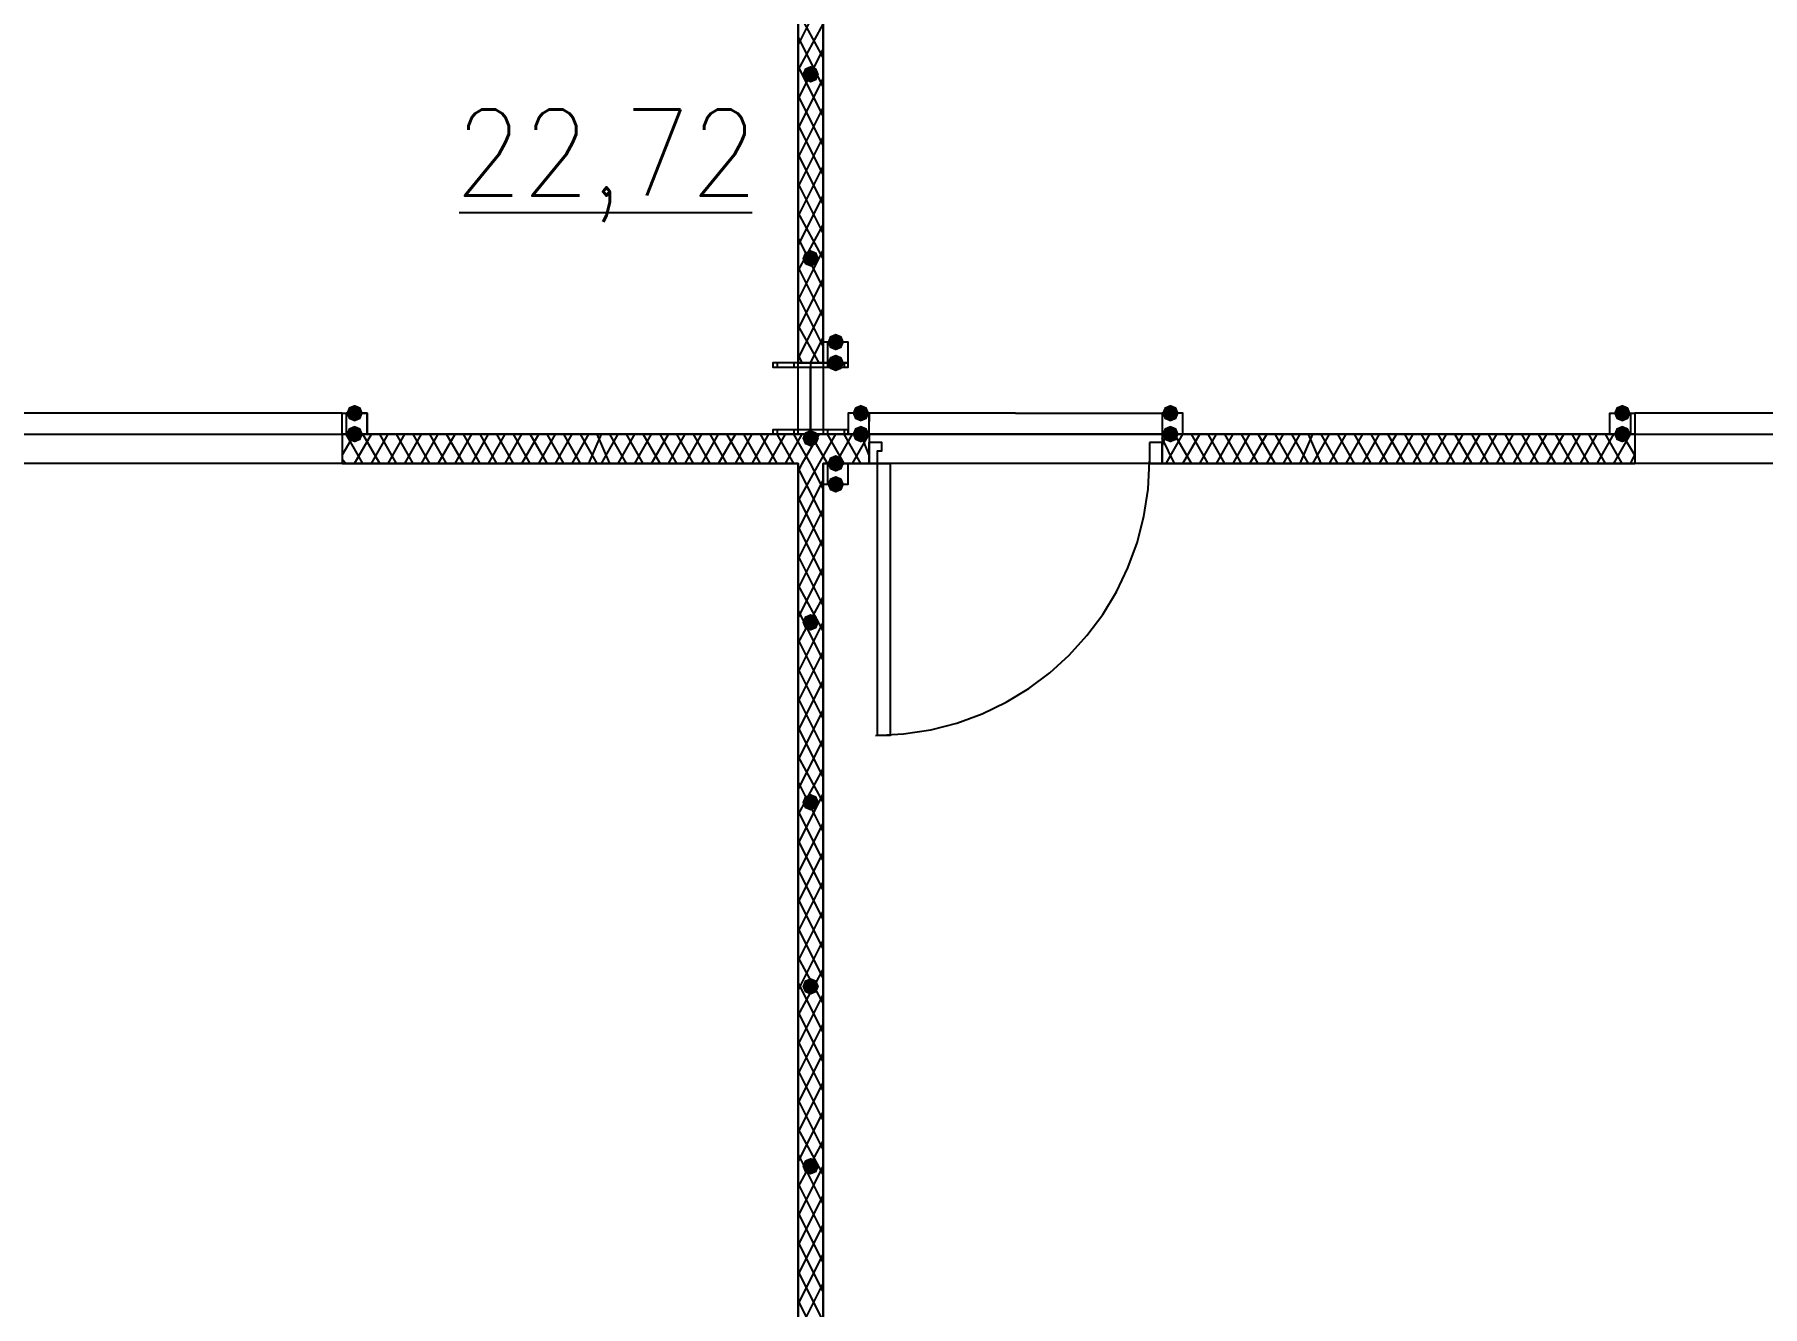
# Model space of a CAD drawing. Header units: millimetres. Extents: x 0 to 420, y 0 to 297.
# Drawn here: x 334.67 to 352.15, y 131.51 to 144.38 of the extents above; entities that cross this region are included whole.
import ezdxf

# ---------------------------------------------------------------- set-up
doc = ezdxf.new("R2010")
doc.units = ezdxf.units.MM
doc.layers.get('0').update_dxf_attribs({"linetype": 'CONTINUOUS'})
doc.styles.get("Standard").update_dxf_attribs({"font": 'STANDARD'})

msp = doc.modelspace()

# ---------------------------------------------------------------- hatches: boundary and pattern name
at = {"true_color": 0x000007}
for points in [[(342.603667, 143.975667), (342.578796, 143.915871), (342.519, 143.891), (342.459204, 143.915871), (342.434333, 143.975667), (342.459204, 144.035462), (342.519, 144.060333), (342.578796, 144.035463)], [(342.603667, 142.113), (342.578796, 142.053204), (342.519, 142.028333), (342.459204, 142.053204), (342.434333, 142.113), (342.459204, 142.172796), (342.519, 142.197667), (342.578796, 142.172796)], [(342.857667, 141.266333), (342.832796, 141.206537), (342.773, 141.181667), (342.713204, 141.206537), (342.688333, 141.266333), (342.713204, 141.326129), (342.773, 141.351), (342.832796, 141.326129)], [(342.857667, 141.054667), (342.832796, 140.994871), (342.773, 140.97), (342.713204, 140.994871), (342.688333, 141.054667), (342.713204, 141.114462), (342.773, 141.139333), (342.832796, 141.114463)], [(337.989333, 140.546667), (337.964462, 140.486871), (337.904667, 140.462), (337.844871, 140.486871), (337.82, 140.546667), (337.844871, 140.606462), (337.904667, 140.631333), (337.964462, 140.606463)], [(343.111667, 140.546667), (343.086796, 140.486871), (343.027, 140.462), (342.967204, 140.486871), (342.942333, 140.546667), (342.967204, 140.606462), (343.027, 140.631333), (343.086796, 140.606463)], [(346.244333, 140.546667), (346.219462, 140.486871), (346.159667, 140.462), (346.099871, 140.486871), (346.075, 140.546667), (346.099871, 140.606462), (346.159667, 140.631333), (346.219462, 140.606463)], [(350.816333, 140.546667), (350.791462, 140.486871), (350.731667, 140.462), (350.671871, 140.486871), (350.647, 140.546667), (350.671871, 140.606462), (350.731667, 140.631333), (350.791462, 140.606463)], [(337.989333, 140.335), (337.964462, 140.275204), (337.904667, 140.250333), (337.844871, 140.275204), (337.82, 140.335), (337.844871, 140.394796), (337.904667, 140.419667), (337.964462, 140.394796)], [(343.111667, 140.335), (343.086796, 140.275204), (343.027, 140.250333), (342.967204, 140.275204), (342.942333, 140.335), (342.967204, 140.394796), (343.027, 140.419667), (343.086796, 140.394796)], [(346.244333, 140.335), (346.219462, 140.275204), (346.159667, 140.250333), (346.099871, 140.275204), (346.075, 140.335), (346.099871, 140.394796), (346.159667, 140.419667), (346.219462, 140.394796)], [(350.816333, 140.335), (350.791462, 140.275204), (350.731667, 140.250333), (350.671871, 140.275204), (350.647, 140.335), (350.671871, 140.394796), (350.731667, 140.419667), (350.791462, 140.394796)], [(342.603667, 140.292667), (342.578796, 140.232871), (342.519, 140.208), (342.459204, 140.232871), (342.434333, 140.292667), (342.459204, 140.352462), (342.519, 140.377333), (342.578796, 140.352463)], [(342.857667, 140.038667), (342.832796, 139.978871), (342.773, 139.954), (342.713204, 139.978871), (342.688333, 140.038667), (342.713204, 140.098462), (342.773, 140.123333), (342.832796, 140.098463)], [(342.857667, 139.827), (342.832796, 139.767204), (342.773, 139.742333), (342.713204, 139.767204), (342.688333, 139.827), (342.713204, 139.886796), (342.773, 139.911667), (342.832796, 139.886796)], [(342.603667, 138.43), (342.578796, 138.370204), (342.519, 138.345333), (342.459204, 138.370204), (342.434333, 138.43), (342.459204, 138.489796), (342.519, 138.514667), (342.578796, 138.489796)], [(342.603667, 136.609667), (342.578796, 136.549871), (342.519, 136.525), (342.459204, 136.549871), (342.434333, 136.609667), (342.459204, 136.669462), (342.519, 136.694333), (342.578796, 136.669463)], [(342.603667, 134.747), (342.578796, 134.687204), (342.519, 134.662333), (342.459204, 134.687204), (342.434333, 134.747), (342.459204, 134.806796), (342.519, 134.831667), (342.578796, 134.806796)], [(342.603667, 132.926667), (342.578796, 132.866871), (342.519, 132.842), (342.459204, 132.866871), (342.434333, 132.926667), (342.459204, 132.986462), (342.519, 133.011333), (342.578796, 132.986463)]]:
    msp.add_hatch(color=0, dxfattribs=at).paths.add_polyline_path(points, flags=0)

# ---------------------------------------------------------------- linework, layer by layer
at = {"color": 0, "true_color": 0x000007}
for points in [[(342.392, 140.335), (342.392, 151.468667), (325.289333, 151.468667), (325.289333, 140.335)], [(342.646, 151.468667), (342.646, 140.335), (359.748667, 140.335), (359.748667, 151.468667)], [(342.9, 141.266333), (342.688333, 141.266333), (342.688333, 141.054667), (342.9, 141.054667), (342.9, 141.266333), (342.646, 141.266333), (342.646, 141.054667), (342.9, 141.054667)], [(342.9, 141.054667), (342.138, 141.054667), (342.138, 141.012333), (342.519, 141.012333), (342.519, 140.377333), (342.138, 140.377333), (342.138, 140.335), (342.9, 140.335), (342.9, 140.377333), (342.519, 140.377333), (342.519, 141.012333), (342.9, 141.012333)], [(337.777667, 140.546667), (338.031667, 140.546667), (338.031667, 140.335), (337.777667, 140.335)], [(337.82, 140.546667), (337.82, 140.335), (338.031667, 140.335), (338.031667, 140.546667)], [(346.286667, 140.546667), (346.075, 140.546667), (346.075, 140.335), (346.286667, 140.335), (346.286667, 140.546667), (346.075, 140.546667), (346.075, 140.335), (346.286667, 140.335)], [(350.604667, 140.546667), (350.816333, 140.546667), (350.816333, 140.335), (350.604667, 140.335), (350.604667, 140.546667), (350.858667, 140.546667), (350.858667, 140.335), (350.604667, 140.335)], [(343.111667, 140.250333), (343.111667, 140.038667), (343.196333, 140.038667), (343.196333, 140.165667), (343.238667, 140.165667), (343.238667, 140.250333)], [(343.111667, 140.038667), (343.111667, 140.250333)], [(345.948, 140.250333), (345.948, 140.165667), (345.948, 140.038667), (346.075, 140.038667), (346.075, 140.250333)], [(346.075, 140.038667), (346.075, 140.250333)], [(325.289333, 105.537), (342.392, 105.537), (342.392, 140.038667), (342.138, 140.038667), (328.972333, 140.038667), (325.289333, 140.038667)], [(342.9, 140.038667), (342.688333, 140.038667), (342.688333, 139.827), (342.9, 139.827), (342.9, 140.038667), (342.646, 140.038667), (342.646, 139.827), (342.9, 139.827)], [(342.646, 140.038667), (342.646, 105.537), (359.748667, 105.537), (359.748667, 140.038667), (359.537, 140.038667), (346.371333, 140.038667)], [(343.196333, 137.287), (343.196333, 140.038667), (343.323333, 140.038667), (343.323333, 137.287)]]:
    msp.add_lwpolyline(points, close=True, dxfattribs=at)
for points in [[(342.392, 151.468667), (342.392, 141.054667), (342.646, 141.054667), (342.646, 151.468667)], [(342.392, 144.272), (342.646, 144.78)], [(342.646, 144.145), (342.392, 144.610667)], [(342.392, 144.018), (342.646, 144.483667)], [(342.646, 143.848667), (342.392, 144.356667)], [(342.392, 143.721667), (342.646, 144.229667)], [(342.646, 143.552333), (342.392, 144.060333)], [(342.392, 143.425333), (342.646, 143.933333)], [(342.646, 143.256), (342.392, 143.764)], [(342.392, 143.129), (342.646, 143.637)], [(342.646, 142.959667), (342.392, 143.467667)], [(342.392, 142.832667), (342.646, 143.340667)], [(342.646, 142.663333), (342.392, 143.171333)], [(342.392, 142.536333), (342.646, 143.044333)], [(342.646, 142.367), (342.392, 142.875)], [(342.392, 142.24), (342.646, 142.748)], [(338.963, 142.578667), (341.926333, 142.578667)], [(342.646, 142.113), (342.392, 142.578667)], [(342.392, 141.986), (342.646, 142.451667)], [(342.646, 141.816667), (342.392, 142.324667)], [(342.392, 141.689667), (342.646, 142.197667)], [(342.646, 141.520333), (342.392, 142.028333)], [(342.392, 141.393333), (342.646, 141.901333)], [(342.646, 141.224), (342.392, 141.732)], [(342.392, 141.097), (342.646, 141.605)], [(342.603667, 141.054667), (342.392, 141.435667)], [(342.519, 141.054667), (342.646, 141.308667)], [(342.434333, 141.054667), (342.392, 141.139333)], [(342.180333, 141.054667), (342.180333, 141.012333)], [(342.349667, 141.054667), (342.349667, 141.012333)], [(342.519, 141.054667), (342.519, 140.335)], [(342.688333, 141.054667), (342.688333, 141.012333)], [(342.857667, 141.054667), (342.857667, 141.012333)], [(335.618667, 140.546667), (333.459667, 140.546667), (333.459667, 140.462)], [(333.459667, 140.462), (333.459667, 140.335), (335.618667, 140.335)], [(337.777667, 140.462), (337.777667, 140.546667), (335.618667, 140.546667)], [(335.618667, 140.335), (337.777667, 140.335), (337.777667, 140.462)], [(344.593333, 140.546667), (343.111667, 140.546667), (342.9, 140.546667), (342.9, 140.335), (343.111667, 140.335), (343.111667, 140.546667), (342.9, 140.546667), (342.9, 140.335), (343.111667, 140.335), (343.111667, 140.546667), (343.111667, 140.462)], [(344.593333, 140.335), (343.111667, 140.335), (343.111667, 140.462)], [(344.593333, 140.546667), (346.075, 140.546667), (346.075, 140.462)], [(346.075, 140.462), (346.075, 140.335), (344.593333, 140.335)], [(353.017667, 140.546667), (350.858667, 140.546667), (350.858667, 140.462)], [(350.858667, 140.462), (350.858667, 140.335), (353.017667, 140.335)], [(337.777667, 140.123333), (337.904667, 140.335)], [(337.777667, 140.335), (337.777667, 140.038667)], [(337.777667, 140.335), (337.777667, 140.038667)], [(343.111667, 140.335), (337.777667, 140.335)], [(337.989333, 140.038667), (337.82, 140.335)], [(337.904667, 140.038667), (338.074, 140.335)], [(338.158667, 140.038667), (337.989333, 140.335)], [(338.074, 140.038667), (338.243333, 140.335)], [(338.328, 140.038667), (338.158667, 140.335)], [(338.243333, 140.038667), (338.412667, 140.335)], [(338.497333, 140.038667), (338.328, 140.335)], [(338.412667, 140.038667), (338.582, 140.335)], [(338.666667, 140.038667), (338.497333, 140.335)], [(338.582, 140.038667), (338.751333, 140.335)], [(338.836, 140.038667), (338.666667, 140.335)], [(338.751333, 140.038667), (338.920667, 140.335)], [(339.005333, 140.038667), (338.836, 140.335)], [(338.920667, 140.038667), (339.09, 140.335)], [(339.174667, 140.038667), (339.005333, 140.335)], [(339.09, 140.038667), (339.259333, 140.335)], [(339.344, 140.038667), (339.174667, 140.335)], [(339.259333, 140.038667), (339.428667, 140.335)], [(339.513333, 140.038667), (339.344, 140.335)], [(339.428667, 140.038667), (339.598, 140.335)], [(339.682667, 140.038667), (339.513333, 140.335)], [(339.598, 140.038667), (339.767333, 140.335)], [(339.852, 140.038667), (339.682667, 140.335)], [(339.767333, 140.038667), (339.936667, 140.335)], [(340.021333, 140.038667), (339.852, 140.335)], [(339.936667, 140.038667), (340.106, 140.335)], [(340.190667, 140.038667), (340.021333, 140.335)], [(340.106, 140.038667), (340.275333, 140.335)], [(340.36, 140.038667), (340.190667, 140.335)], [(340.275333, 140.038667), (340.402333, 140.335)], [(340.487, 140.038667), (340.36, 140.335)], [(340.402333, 140.038667), (340.571667, 140.335)], [(340.656333, 140.038667), (340.487, 140.335)], [(340.571667, 140.038667), (340.741, 140.335)], [(340.825667, 140.038667), (340.656333, 140.335)], [(340.741, 140.038667), (340.910333, 140.335)], [(340.995, 140.038667), (340.825667, 140.335)], [(340.910333, 140.038667), (341.079667, 140.335)], [(341.164333, 140.038667), (340.995, 140.335)], [(341.079667, 140.038667), (341.249, 140.335)], [(341.333667, 140.038667), (341.164333, 140.335)], [(341.249, 140.038667), (341.418333, 140.335)], [(341.503, 140.038667), (341.333667, 140.335)], [(341.418333, 140.038667), (341.587667, 140.335)], [(341.672333, 140.038667), (341.503, 140.335)], [(341.587667, 140.038667), (341.757, 140.335)], [(341.841667, 140.038667), (341.672333, 140.335)], [(341.757, 140.038667), (341.926333, 140.335)], [(342.011, 140.038667), (341.841667, 140.335)], [(341.926333, 140.038667), (342.095667, 140.335)], [(342.180333, 140.038667), (342.011, 140.335)], [(342.095667, 140.038667), (342.265, 140.335)], [(342.180333, 140.377333), (342.180333, 140.335)], [(342.349667, 140.038667), (342.180333, 140.335)], [(342.265, 140.038667), (342.434333, 140.335)], [(342.349667, 140.377333), (342.349667, 140.335)], [(342.519, 140.038667), (342.349667, 140.335)], [(342.434333, 140.038667), (342.603667, 140.335)], [(342.688333, 140.038667), (342.519, 140.335)], [(342.603667, 140.038667), (342.773, 140.335)], [(342.688333, 140.377333), (342.688333, 140.335)], [(342.857667, 140.038667), (342.688333, 140.335)], [(342.773, 140.038667), (342.942333, 140.335)], [(342.857667, 140.377333), (342.857667, 140.335)], [(343.027, 140.038667), (342.857667, 140.335)], [(342.942333, 140.038667), (343.111667, 140.335)], [(343.111667, 140.123333), (343.027, 140.335)], [(343.111667, 140.335), (343.111667, 140.250333), (343.111667, 140.038667)], [(343.111667, 140.335), (343.111667, 140.250333)], [(346.075, 140.208), (346.117333, 140.335)], [(346.075, 140.335), (346.075, 140.250333), (346.075, 140.038667)], [(346.075, 140.335), (346.075, 140.250333)], [(350.858667, 140.335), (346.075, 140.335)], [(346.202, 140.038667), (346.075, 140.292667)], [(346.117333, 140.038667), (346.286667, 140.335)], [(346.371333, 140.038667), (346.202, 140.335)], [(346.286667, 140.038667), (346.456, 140.335)], [(346.540667, 140.038667), (346.371333, 140.335)], [(346.456, 140.038667), (346.625333, 140.335)], [(346.71, 140.038667), (346.540667, 140.335)], [(346.625333, 140.038667), (346.794667, 140.335)], [(346.879333, 140.038667), (346.71, 140.335)], [(346.794667, 140.038667), (346.964, 140.335)], [(347.048667, 140.038667), (346.879333, 140.335)], [(346.964, 140.038667), (347.133333, 140.335)], [(347.218, 140.038667), (347.048667, 140.335)], [(347.133333, 140.038667), (347.302667, 140.335)], [(347.387333, 140.038667), (347.218, 140.335)], [(347.302667, 140.038667), (347.472, 140.335)], [(347.556667, 140.038667), (347.387333, 140.335)], [(347.472, 140.038667), (347.599, 140.335)], [(347.683667, 140.038667), (347.556667, 140.335)], [(347.599, 140.038667), (347.768333, 140.335)], [(347.853, 140.038667), (347.683667, 140.335)], [(347.768333, 140.038667), (347.937667, 140.335)], [(348.022333, 140.038667), (347.853, 140.335)], [(347.937667, 140.038667), (348.107, 140.335)], [(348.191667, 140.038667), (348.022333, 140.335)], [(348.107, 140.038667), (348.276333, 140.335)], [(348.361, 140.038667), (348.191667, 140.335)], [(348.276333, 140.038667), (348.445667, 140.335)], [(348.530333, 140.038667), (348.361, 140.335)], [(348.445667, 140.038667), (348.615, 140.335)], [(348.699667, 140.038667), (348.530333, 140.335)], [(348.615, 140.038667), (348.784333, 140.335)], [(348.869, 140.038667), (348.699667, 140.335)], [(348.784333, 140.038667), (348.953667, 140.335)], [(349.038333, 140.038667), (348.869, 140.335)], [(348.953667, 140.038667), (349.123, 140.335)], [(349.207667, 140.038667), (349.038333, 140.335)], [(349.123, 140.038667), (349.292333, 140.335)], [(349.377, 140.038667), (349.207667, 140.335)], [(349.292333, 140.038667), (349.461667, 140.335)], [(349.546333, 140.038667), (349.377, 140.335)], [(349.461667, 140.038667), (349.631, 140.335)], [(349.715667, 140.038667), (349.546333, 140.335)], [(349.631, 140.038667), (349.800333, 140.335)], [(349.885, 140.038667), (349.715667, 140.335)], [(349.800333, 140.038667), (349.969667, 140.335)], [(350.054333, 140.038667), (349.885, 140.335)], [(349.969667, 140.038667), (350.139, 140.335)], [(350.223667, 140.038667), (350.054333, 140.335)], [(350.139, 140.038667), (350.308333, 140.335)], [(350.393, 140.038667), (350.223667, 140.335)], [(350.308333, 140.038667), (350.477667, 140.335)], [(350.562333, 140.038667), (350.393, 140.335)], [(350.477667, 140.038667), (350.647, 140.335)], [(350.731667, 140.038667), (350.562333, 140.335)], [(350.647, 140.038667), (350.816333, 140.335)], [(350.858667, 140.123333), (350.731667, 140.335)], [(350.858667, 140.335), (350.858667, 140.038667)], [(350.858667, 140.335), (350.858667, 140.038667)], [(337.82, 140.038667), (337.777667, 140.081)], [(343.111667, 140.038667), (343.111667, 140.081)], [(343.175167, 137.287), (343.458673, 137.301316), (343.733989, 137.343334), (343.999722, 137.411661), (344.254479, 137.504903), (344.496864, 137.621666), (344.725484, 137.760556), (344.938946, 137.92018), (345.135856, 138.099144), (345.31482, 138.296054), (345.474444, 138.509516), (345.613334, 138.738136), (345.730097, 138.980521), (345.823339, 139.235278), (345.891666, 139.501011), (345.933684, 139.776327), (345.948, 140.059833)], [(350.816333, 140.038667), (350.858667, 140.123333)], [(337.777667, 140.038667), (342.392, 140.038667)], [(342.392, 139.954), (342.434333, 140.038667)], [(342.392, 139.657667), (342.603667, 140.038667)], [(342.392, 140.038667), (342.392, 123.655667), (342.646, 123.655667), (342.646, 140.038667)], [(342.646, 139.488333), (342.392, 139.996333)], [(342.392, 139.361333), (342.646, 139.869333)], [(342.646, 139.784667), (342.519, 140.038667)], [(342.646, 140.038667), (343.111667, 140.038667)], [(346.075, 140.038667), (350.858667, 140.038667)], [(342.646, 139.192), (342.392, 139.7)], [(342.392, 139.065), (342.646, 139.573)], [(342.646, 138.895667), (342.392, 139.403667)], [(342.392, 138.768667), (342.646, 139.276667)], [(342.646, 138.599333), (342.392, 139.107333)], [(342.392, 138.472333), (342.646, 138.980333)], [(342.646, 138.345333), (342.392, 138.811)], [(342.392, 138.218333), (342.646, 138.684)], [(342.646, 138.049), (342.392, 138.557)], [(342.392, 137.922), (342.646, 138.43)], [(342.646, 137.752667), (342.392, 138.260667)], [(342.392, 137.625667), (342.646, 138.133667)], [(342.646, 137.456333), (342.392, 137.964333)], [(342.392, 137.329333), (342.646, 137.837333)], [(342.646, 137.16), (342.392, 137.668)], [(342.392, 137.033), (342.646, 137.541)], [(342.646, 136.863667), (342.392, 137.371667)], [(342.392, 136.736667), (342.646, 137.244667)], [(342.646, 136.609667), (342.392, 137.075333)], [(342.392, 136.482667), (342.646, 136.948333)], [(342.646, 136.313333), (342.392, 136.821333)], [(342.392, 136.186333), (342.646, 136.694333)], [(342.646, 136.017), (342.392, 136.525)], [(342.392, 135.89), (342.646, 136.398)], [(342.646, 135.720667), (342.392, 136.228667)], [(342.392, 135.593667), (342.646, 136.101667)], [(342.646, 135.424333), (342.392, 135.932333)], [(342.392, 135.297333), (342.646, 135.805333)], [(342.646, 135.128), (342.392, 135.636)], [(342.392, 135.001), (342.646, 135.509)], [(342.646, 134.831667), (342.392, 135.339667)], [(342.392, 134.704667), (342.646, 135.212667)], [(342.646, 134.577667), (342.392, 135.043333)], [(342.392, 134.450667), (342.646, 134.916333)], [(342.646, 134.281333), (342.392, 134.789333)], [(342.392, 134.154333), (342.646, 134.662333)], [(342.646, 133.985), (342.392, 134.493)], [(342.392, 133.858), (342.646, 134.366)], [(342.646, 133.688667), (342.392, 134.196667)], [(342.392, 133.561667), (342.646, 134.069667)], [(342.646, 133.392333), (342.392, 133.900333)], [(342.392, 133.265333), (342.646, 133.773333)], [(342.646, 133.096), (342.392, 133.604)], [(342.392, 132.969), (342.646, 133.477)], [(342.646, 132.842), (342.392, 133.307667)], [(342.392, 132.715), (342.646, 133.180667)], [(342.646, 132.545667), (342.392, 133.053667)], [(342.392, 132.418667), (342.646, 132.926667)], [(342.646, 132.249333), (342.392, 132.757333)], [(342.392, 132.122333), (342.646, 132.630333)], [(342.646, 131.953), (342.392, 132.461)], [(342.392, 131.826), (342.646, 132.334)], [(342.646, 131.656667), (342.392, 132.164667)], [(342.392, 131.529667), (342.646, 132.037667)], [(342.646, 131.360333), (342.392, 131.868333)], [(342.392, 131.233333), (342.646, 131.741333)], [(342.646, 131.064), (342.392, 131.572)]]:
    msp.add_lwpolyline(points, dxfattribs=at)

# ---------------------------------------------------------------- texts
at = {"color": 0, "true_color": 0x000007, "insert": (338.920674, 143.620029), "char_height": 0.872032, "width": 2.76143456, "attachment_point": 1}
msp.add_mtext('22,72', dxfattribs=at)

doc.saveas('drawing.dxf')
